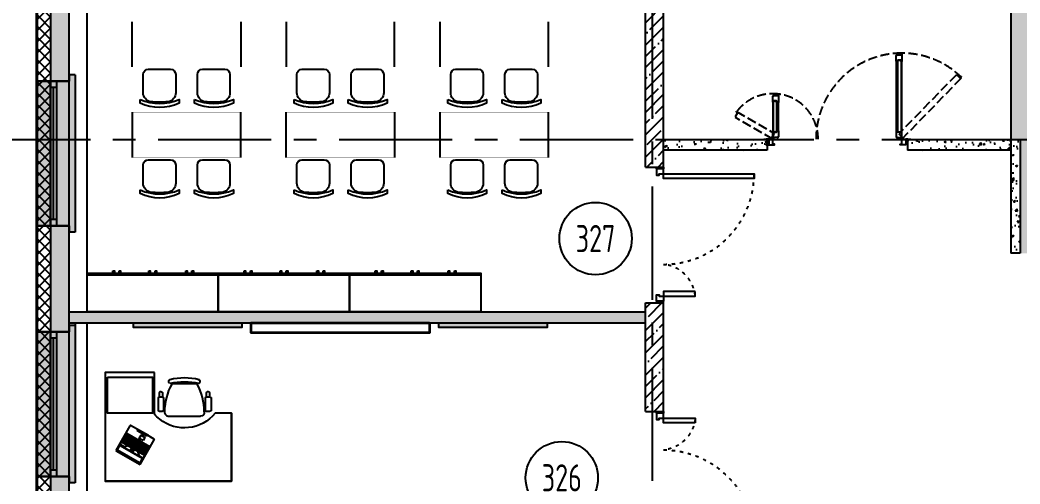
# Model space of a CAD drawing. Header units: millimetres. Extents: x -9318 to 9016603, y 0 to 838141.
# Drawn here: x 69740 to 80797, y 407767 to 412892 of the extents above; entities that cross this region are included whole.
import ezdxf
from ezdxf import colors
from ezdxf.entities.mleader import LeaderData, LeaderLine
from ezdxf.enums import TextEntityAlignment as Align
from ezdxf.math import Vec2, Vec3

# ---------------------------------------------------------------- set-up
doc = ezdxf.new("R2010")
doc.units = ezdxf.units.MM
for name, pattern in [('ACAD_ISO03W100', [30, 12, -18]), ('CENTER', [2, 1.25, -0.25, 0.25, -0.25]), ('ГОСТ 2.303 4', [7, 5, -2, 0])]:
    doc.linetypes.add(name, pattern=pattern)
doc.layers.add('АР_Номер помещения', color=1, linetype='Continuous', lineweight=25)
doc.layers.add('ТХ_мебель передв', color=250, linetype='Continuous', lineweight=13)
doc.styles.add('ISOCPEUR', font='isocpeur.ttf', dxfattribs={"width": 0.7})
doc.linetypes.add('Ground1', pattern='A,12,[130,ltypeshp.shx,S=3,R=-150,X=0,Y=-2.598],3,[130,ltypeshp.shx,S=3,R=-150,X=0,Y=-2.598],3,[130,ltypeshp.shx,S=3,R=-150,X=0,Y=-2.598],0', length=18)
doc.linetypes.add('Ground2', pattern='A,12,[130,ltypeshp.shx,S=3,R=-210,X=0,Y=-2.598],3,[130,ltypeshp.shx,S=3,R=-210,X=0,Y=-2.598],3,[130,ltypeshp.shx,S=3,R=-210,X=0,Y=-2.598],0', length=18)
pattern_1 = [(45, (-887755.71, 501612.85), (-123.743687, 123.743687), []), (45, (-887631.97, 501612.85), (-123.743687, 123.743687), [218.75, -43.75, 0, -43.75])]
pattern_2 = [(50, (5759.64, 336407.27), (215.17805, -18.82564), [22.5, -247.5]), (355, (5759.64, 336407.27), (-41.6254, 225.65764), [18, -198]), (100.45144, (5777.57, 336405.7), (173.55265, 206.832), [19.12206, -210.34263]), (46.1842, (5759.64, 336467.27), (320.1724, -49.6558), [33.75, -371.25]), (96.63564, (5786.32, 336463.14), (280.3986, 292.2356), [28.6831, -315.5141]), (351.18416, (5759.64, 336467.27), (280.3986, 292.2356), [27, -297]), (21, (5789.64, 336452.27), (179.07212, -120.78567), [22.5, -247.5]), (326, (5789.64, 336452.27), (72.9946, 217.545), [18, -198]), (71.45144, (5804.56, 336442.2), (252.0667, 96.75935), [19.12206, -210.34263]), (37.5, (5759.64, 336407.274), (3.647957, 99.868156), [0, -195.6, 0, -201, 0, -198.75]), (7.5, (5759.64, 336407.27), (78.92086, 118.32351), [0, -114.6, 0, -191.1, 0, -75.75]), (327.5, (5692.74, 336407.274), (160.14673, -6.76646), [0, -75, 0, -234, 0, -310.5]), (317.5, (5662.74, 336407.27), (174.95585, 30.0315), [0, -97.5, 0, -155.4, 0, -220.5])]

# ---------------------------------------------------------------- blocks, each defined once
blk = doc.blocks.new('Полуторная_на лестницу')
at = {"color": 8}
for points in [[(75, 80), (75, 1080), (125, 1080), (125, 80)], [(1375, 430), (1375, 80), (1425, 80), (1425, 430)]]:
    blk.add_lwpolyline(points, close=True, dxfattribs=at)
for points in [[(0, 0), (0, 80), (20, 80), (20, 0), (0, 0)], [(20, 80), (20, 0), (90, 0), (90, 30), (75, 30), (75, 80), (20, 80)], [(1480, 80), (1480, 0), (1410, 0), (1410, 30), (1425, 30), (1425, 80), (1480, 80)], [(1500, 0), (1500, 80), (1480, 80), (1480, 0), (1500, 0)]]:
    blk.add_lwpolyline(points, dxfattribs=at)
at = {"color": 8, "linetype": 'ACAD_ISO03W100', "ltscale": 3}
for centre, radius, start, end in [((75, 80), 1000, 0, 90), ((1465, 40), 392, 95.9075, 174.0925)]:
    blk.add_arc(centre, radius, start, end, dxfattribs=at)
blk = doc.blocks.new('*U560')
h = blk.add_hatch(color=8)
h.dxf.hatch_style = 1
h.paths.add_polyline_path([(-1670, 210), (70, 210), (70, 140), (0, 140), (0, -220), (-1600, -220), (-1600, 140), (-1670, 140)])
at = {"color": 8}
for p, q in [((-1670, 210), (70, 210)), ((-1670, 210), (-1670, 140)), ((-1670, 140), (-1600, 140)), ((0, 140), (70, 140)), ((70, 210), (70, 140)), ((-1600, 0), (0, 0)), ((-1600, -70), (0, -70)), ((-1530, 0), (-1530, -70)), ((-1530, -35), (-70, -35)), ((-70, 0), (-70, -70)), ((0, -220), (-1600, -220))]:
    blk.add_line(p, q, dxfattribs=at)
at = {"color": 8, "lineweight": 30}
for p, q in [((-1600, 140), (-1600, -220)), ((0, 140), (0, -220))]:
    blk.add_line(p, q, dxfattribs=at)
blk = doc.blocks.new('*U561')
h = blk.add_hatch(color=8)
h.dxf.hatch_style = 1
h.paths.add_polyline_path([(-1670, 210), (70, 210), (70, 140), (0, 140), (0, -220), (-1600, -220), (-1600, 140), (-1670, 140)])
at = {"color": 8}
for p, q in [((-1670, 210), (70, 210)), ((-1670, 210), (-1670, 140)), ((-1670, 140), (-1600, 140)), ((0, 140), (70, 140)), ((70, 210), (70, 140)), ((-1600, 0), (0, 0)), ((-1600, -70), (0, -70)), ((-1530, 0), (-1530, -70)), ((-1530, -35), (-70, -35)), ((-70, 0), (-70, -70)), ((0, -220), (-1600, -220))]:
    blk.add_line(p, q, dxfattribs=at)
at = {"color": 8, "lineweight": 30}
for p, q in [((-1600, 140), (-1600, -220)), ((0, 140), (0, -220))]:
    blk.add_line(p, q, dxfattribs=at)
blk = doc.blocks.new('_DotSmall')
at = {"color": 8, "linetype": 'ByBlock', "const_width": 0.5}
blk.add_lwpolyline([(-0.0625, 0, 1), (0.0625, 0, 1)], format="xyb", close=True, dxfattribs=at)
blk = doc.blocks.new('*U481')
at = {"layer": 'АР_Номер помещения', "color": 8}
blk.add_circle((-14591, 5587), 400, dxfattribs=at)
at = {"color": 8, "style": 'ISOCPEUR', "width": 0.7, "flags": 1}
blk.add_attdef('КАТЕГОРИЯ', (-499, -2092), '', height=250, dxfattribs=at)
at = {"layer": 'АР_Номер помещения', "color": 8, "style": 'ISOCPEUR', "width": 0.7}
blk.add_attdef('НОМЕР_ПОМЕЩЕНИЯ', text='', height=300, dxfattribs=at).set_placement((-14591, 5587), align=Align.MIDDLE_CENTER)
blk = doc.blocks.new('*U482')
at = {"layer": 'АР_Номер помещения', "color": 8}
blk.add_circle((-14536, 5287), 400, dxfattribs=at)
at = {"color": 8, "style": 'ISOCPEUR', "width": 0.7, "flags": 1}
blk.add_attdef('КАТЕГОРИЯ', (-499, -2092), '', height=250, dxfattribs=at)
at = {"layer": 'АР_Номер помещения', "color": 8, "style": 'ISOCPEUR', "width": 0.7}
blk.add_attdef('НОМЕР_ПОМЕЩЕНИЯ', text='', height=300, dxfattribs=at).set_placement((-14536, 5287), align=Align.MIDDLE_CENTER)
blk = doc.blocks.new('*U679')
at = {"color": 8}
for p, q in [((-96, -61), (-861, -61)), ((-863, -125), (-94, -125)), ((-94, -1425), (-410, -1425)), ((-412, -1489), (-96, -1489))]:
    blk.add_line(p, q, dxfattribs=at)
at = {"color": 8, "linetype": 'ГОСТ 2.303 4', "ltscale": 20}
for points in [[(-66, -90), (-60, -84), (-53, -91), (-52, -90), (-54, -88), (-17, -50), (-11, -57), (-15, -61), (-10, -67), (-4, -61), (-684, 601), (-689, 596), (-683, 590), (-679, 595), (-672, 588), (-709, 551), (-712, 553), (-713, 552), (-705, 545), (-711, 539)], [(-241, -1899), (-248, -1895), (-253, -1904), (-254, -1903), (-253, -1901), (-298, -1874), (-303, -1882), (-298, -1885), (-301, -1892), (-308, -1888), (-71, -1478), (-65, -1482), (-59, -1473), (-58, -1474), (-60, -1476), (-14, -1503), (-9, -1495), (-15, -1492), (-11, -1485), (-4, -1489)]]:
    blk.add_lwpolyline(points, close=True, dxfattribs=at)
at = {"color": 8}
for points in [[(60, -12), (60, -80), (52, -80), (52, -63), (6, -63), (6, -66), (4, -66), (4, -56), (-4, -56), (-4, 12), (0, 12), (0, 4), (-2, 4), (-2, -17), (56, -17), (56, -12)], [(-953, -69), (-953, -61), (-861, -61), (-861, -68), (-877, -68), (-877, -104), (-863, -104), (-863, -125), (-929, -125), (-929, -117), (-939, -117), (-939, -115), (-936, -115), (-936, -63), (-945, -63), (-945, -69)], [(-80, -104), (-877, -104), (-877, -68), (-80, -68)], [(-4, -69), (-4, -61), (-96, -61), (-96, -68), (-80, -68), (-80, -104), (-94, -104), (-94, -125), (-28, -125), (-28, -117), (-18, -117), (-18, -115), (-21, -115), (-21, -63), (-12, -63), (-12, -69)], [(-502, -1433), (-502, -1425), (-410, -1425), (-410, -1446), (-426, -1446), (-426, -1482), (-412, -1482), (-412, -1489), (-478, -1489), (-478, -1481), (-488, -1481), (-488, -1479), (-485, -1479), (-485, -1427), (-494, -1427), (-494, -1433)], [(-4, -1481), (-4, -1489), (-96, -1489), (-96, -1482), (-80, -1482), (-80, -1446), (-94, -1446), (-94, -1425), (-28, -1425), (-28, -1433), (-18, -1433), (-18, -1435), (-21, -1435), (-21, -1487), (-12, -1487), (-12, -1481)], [(-426, -1446), (-80, -1446), (-80, -1482), (-426, -1482)], [(60, -1538), (60, -1470), (52, -1470), (52, -1487), (6, -1487), (6, -1484), (4, -1484), (4, -1494), (-4, -1494), (-4, -1562), (0, -1562), (0, -1554), (-2, -1554), (-2, -1533), (56, -1533), (56, -1538)]]:
    blk.add_lwpolyline(points, close=True, dxfattribs=at)
at = {"color": 8, "linetype": 'Ground2'}
blk.add_lwpolyline([(0, 39), (0, 0), (60, 0)], dxfattribs=at)
at = {"color": 8, "linetype": 'Ground1'}
blk.add_lwpolyline([(60, -1550), (0, -1550), (0, -1589)], dxfattribs=at)
at = {"color": 8, "linetype": 'ГОСТ 2.303 4', "ltscale": 20}
for centre, radius, start, end in [((-4, -61), 949, 135.7298, 180.1036), ((-4, -61), 949, 180, 270), ((-4, -1489), 502, 90, 172.6747), ((-4, -1489), 501, 172.6747, 232.6607)]:
    blk.add_arc(centre, radius, start, end, dxfattribs=at)
blk = doc.blocks.new('тумба под доской')
at = {"color": 8}
for points in [[(-1451, -426), (0, -426), (0, 0), (-1451, 0)], [(-1165, -453), (-1149, -453), (-1149, -426), (-1165, -426)], [(-1096, -453), (-1080, -453), (-1080, -426), (-1096, -426)], [(-768, -453), (-752, -453), (-752, -426), (-768, -426)], [(-699, -453), (-683, -453), (-683, -426), (-699, -426)], [(-360, -453), (-344, -453), (-344, -426), (-360, -426)], [(-291, -453), (-275, -453), (-275, -426), (-291, -426)]]:
    blk.add_lwpolyline(points, close=True, dxfattribs=at)
blk.add_lwpolyline([(-1451, -410), (0, -410)], dxfattribs=at)
blk = doc.blocks.new('У018')
at = {"layer": 'ТХ_мебель передв', "color": 8, "ltscale": 100, "const_width": 2}
blk.add_lwpolyline([(94750, 82280), (95250, 82280), (95250, 81080), (94750, 81080)], close=True, dxfattribs=at)
blk = doc.blocks.new('Стул парты')
at = {"color": 8}
for points in [[(-95, -360, -0.36493), (-180, -259), (-180, -58, -0.414078), (-122, 0), (122, 0, -0.414078), (180, -58), (180, -259, -0.36493), (95, -360, -0.041656)], [(-212, -334, 0.203875), (217, -334), (217, -374, -0.227009), (-212, -374)]]:
    blk.add_lwpolyline(points, format="xyb", close=True, dxfattribs=at)
blk = doc.blocks.new('laptop')
at = {"color": 8}
for p, q in [((-150, 325), (-155, 323)), ((-150, 325), (-155, 323)), ((-155, 323), (-155, 10)), ((-155, 323), (-155, 10)), ((-150, 313), (-155, 311)), ((155, 248), (-155, 248)), ((0, 326), (-150, 325)), ((0, 326), (-150, 325)), ((0, 314), (-150, 313)), ((-147, 210), (-147, 234)), ((-143, 309), (-140, 310)), ((-143, 254), (-143, 309)), ((-140, 253), (-143, 254)), ((-140, 310), (140, 310)), ((140, 253), (-140, 253)), ((-137, 244), (-96, 244)), ((-68, 219), (-92, 243)), ((-19, 242), (-21, 242)), ((-21, 242), (-21, 237)), ((-21, 237), (-19, 237)), ((-21, 226), (-21, 220)), ((21, 226), (-21, 226)), ((-19, 237), (-19, 242)), ((-6, 242), (-8, 242)), ((-8, 242), (-8, 237)), ((-8, 237), (-6, 237)), ((-6, 237), (-6, 242)), ((150, 325), (0, 326)), ((150, 325), (0, 326)), ((150, 313), (0, 314)), ((8, 242), (6, 242)), ((6, 242), (6, 237)), ((6, 237), (8, 237)), ((8, 237), (8, 242)), ((21, 242), (19, 242)), ((19, 242), (19, 237)), ((19, 237), (21, 237)), ((21, 237), (21, 242)), ((21, 220), (21, 226)), ((68, 219), (92, 243)), ((96, 244), (137, 244)), ((140, 310), (143, 309)), ((143, 254), (140, 253)), ((143, 309), (143, 254)), ((147, 234), (147, 210)), ((155, 323), (150, 325)), ((155, 323), (150, 325)), ((155, 311), (150, 313)), ((155, 10), (155, 323)), ((155, 10), (155, 323)), ((-147, 210), (-147, 100)), ((147, 210), (-147, 210)), ((-147, 210), (-72, 210)), ((-130, 194), (-147, 194)), ((147, 192), (-147, 192)), ((147, 173), (-147, 173)), ((147, 155), (-147, 155)), ((147, 137), (-147, 137)), ((147, 118), (-147, 118)), ((-138, 192), (-138, 173)), ((-130, 210), (-130, 194)), ((-129, 173), (-129, 155)), ((-128, 210), (-128, 194)), ((76, 194), (-128, 194)), ((-123, 155), (-123, 137)), ((-123, 118), (-123, 100)), ((-119, 192), (-119, 173)), ((-114, 137), (-114, 118)), ((-111, 210), (-111, 194)), ((-110, 173), (-110, 155)), ((-103, 155), (-103, 137)), ((-99, 192), (-99, 173)), ((-98, 118), (-98, 100)), ((-94, 210), (-94, 194)), ((-94, 137), (-94, 118)), ((-90, 173), (-90, 155)), ((-84, 155), (-84, 137)), ((-80, 192), (-80, 173)), ((-77, 210), (-77, 194)), ((-75, 137), (-75, 118)), ((-74, 118), (-74, 100)), ((-71, 173), (-71, 155)), ((-64, 155), (-64, 137)), ((-60, 210), (-60, 194)), ((-60, 192), (-60, 173)), ((-55, 137), (-55, 118)), ((-55, 118), (-55, 100)), ((-51, 173), (-51, 155)), ((-45, 155), (-45, 137)), ((-43, 210), (-43, 194)), ((-41, 192), (-41, 173)), ((-36, 137), (-36, 118)), ((-32, 173), (-32, 155)), ((-26, 210), (-26, 194)), ((-25, 155), (-25, 137)), ((-21, 220), (21, 220)), ((-21, 192), (-21, 173)), ((-16, 137), (-16, 118)), ((-12, 173), (-12, 155)), ((-9, 210), (-9, 194)), ((-6, 155), (-6, 137)), ((-2, 192), (-2, 173)), ((3, 137), (3, 118)), ((7, 173), (7, 155)), ((8, 210), (8, 194)), ((9, 118), (9, 100)), ((14, 155), (14, 137)), ((18, 192), (18, 173)), ((23, 137), (23, 118)), ((25, 210), (25, 194)), ((27, 173), (27, 155)), ((29, 118), (29, 100)), ((33, 155), (33, 137)), ((37, 192), (37, 173)), ((42, 210), (42, 194)), ((42, 137), (42, 118)), ((46, 173), (46, 155)), ((48, 118), (48, 100)), ((53, 155), (53, 137)), ((57, 192), (57, 173)), ((59, 210), (59, 194)), ((62, 137), (62, 118)), ((66, 173), (66, 155)), ((68, 118), (68, 100)), ((69, 210), (69, 211)), ((69, 210), (69, 211)), ((147, 210), (69, 210)), ((72, 155), (72, 137)), ((76, 210), (76, 194)), ((76, 192), (76, 173)), ((79, 210), (79, 194)), ((147, 194), (79, 194)), ((81, 137), (81, 118)), ((85, 173), (85, 155)), ((87, 118), (87, 100)), ((90, 118), (90, 100)), ((92, 155), (92, 137)), ((96, 210), (96, 194)), ((96, 192), (96, 173)), ((105, 173), (105, 155)), ((109, 137), (109, 100)), ((113, 210), (113, 194)), ((129, 192), (129, 100)), ((130, 210), (130, 194)), ((147, 210), (147, 100)), ((-155, 10), (-155, 8)), ((-155, 8), (-152, 5)), ((-152, 5), (-150, 5)), ((-150, 5), (0, 0)), ((147, 100), (-147, 100)), ((-59, 14), (-59, 1)), ((59, 14), (-59, 14)), ((-59, 1), (-59, 14)), ((-59, 14), (59, 14)), ((0, 0), (150, 5)), ((59, 1), (59, 14)), ((59, 14), (59, 1)), ((150, 5), (153, 6)), ((153, 6), (155, 8)), ((155, 8), (155, 10))]:
    blk.add_line(p, q, dxfattribs=at)
blk.add_lwpolyline([(-52, 79), (-4, 79), (-4, 39), (-52, 39)], close=True, dxfattribs=at)
for centre, radius, start, end in [((-137, 234), 10, 90, 180), ((-96, 239), 5, 45, 90), ((96, 239), 5, 90, 135), ((137, 234), 10, 0, 90), ((-72, 215), 5, 270, 45), ((72, 215), 5, 135, 236.1175), ((-150, 10), 5, 180, 266.4167), ((0, 2405), 2405, 266.4167, 273.5833), ((150, 10), 5, 273.5833, 0)]:
    blk.add_arc(centre, radius, start, end, dxfattribs=at)
blk = doc.blocks.new('мваи')
at = {"color": 8}
for points in [[(95699, 222916), (95154, 222916), (95154, 221715), (96551, 221715), (96551, 222466), (96371, 222466)], [(95699, 222456), (95699, 222916)], [(95752, 222694), (95752, 222646)], [(95789, 222694), (95789, 222646)], [(96271, 222694), (96271, 222646)], [(96308, 222694), (96308, 222646)], [(95741, 222641), (95741, 222493)], [(95800, 222641), (95800, 222493)], [(96260, 222641), (96260, 222493)], [(96324, 222641), (96324, 222493)], [(96551, 222466), (96551, 221715), (95154, 221715)]]:
    blk.add_lwpolyline(points, dxfattribs=at)
blk.add_lwpolyline([(95180, 222864), (95678, 222864), (95678, 222466), (95180, 222466)], close=True, dxfattribs=at)
blk.add_lwpolyline([(96250, 222482, 0.127479), (96170, 222789, 0.028308), (95890, 222789, 0.127479), (95810, 222482, 0.416667), (95858, 222435), (96207, 222435)], format="xyb", dxfattribs=at)
for centre, radius, start, end in [((96030, 222190), 667, 75.9812, 104.0188), ((96030, 221982), 829, 78.7648, 101.2352)]:
    blk.add_arc(centre, radius, start, end, dxfattribs=at)
for points in [[(95868, 222795), (95858, 222800), (95852, 222821), (95863, 222832)], [(95863, 222832), (95863, 222837), (95868, 222837), (95868, 222837)], [(96191, 222837), (96202, 222832), (96207, 222816), (96197, 222800)], [(96197, 222800), (96197, 222800), (96197, 222795), (96191, 222795)], [(95752, 222694), (95757, 222705), (95768, 222710), (95778, 222705)], [(95778, 222705), (95784, 222699), (95784, 222699), (95789, 222694)], [(96271, 222694), (96276, 222705), (96292, 222710), (96302, 222705)], [(96302, 222705), (96302, 222699), (96308, 222699), (96308, 222694)], [(95741, 222641), (95757, 222652), (95778, 222652), (95800, 222641)], [(96260, 222641), (96281, 222652), (96302, 222652), (96324, 222641)], [(95800, 222493), (95778, 222482), (95757, 222482), (95741, 222493)], [(96371, 222466), (96218, 222281), (95942, 222249), (95757, 222403)], [(96250, 222482), (96255, 222456), (96234, 222435), (96207, 222435)], [(96324, 222493), (96302, 222482), (96281, 222482), (96260, 222493)], [(95757, 222403), (95736, 222419), (95715, 222435), (95699, 222456)]]:
    blk.add_open_spline(points, degree=3, dxfattribs=at)
at = {"color": 8, "rotation": 150}
blk.add_blockref('laptop', (95567, 222259), dxfattribs=at)

msp = doc.modelspace()

# ---------------------------------------------------------------- hatches: boundary and pattern name
at = {"ltscale": 100}
h = msp.add_hatch(dxfattribs=at)
h.set_pattern_fill('ANSI35', color=256, scale=700)
h.set_pattern_definition(pattern_1)
h.paths.add_polyline_path([(115197.1, 423057.96), (80697.1, 423057.96), (80697.1, 419092.96), (80697.1, 418892.96), (80697.1, 411572.96), (80797.1, 411572.96), (80797.1, 410315.44), (80997.1, 410315.44), (80997.1, 411272.96), (84752.1, 411272.96), (84752.1, 410090.44), (84952.1, 410090.44), (84952.1, 411272.96), (95649.1, 411272.96), (95649.1, 411572.96), (80997.1, 411572.96), (80997.1, 422757.96), (115197.1, 422757.96)])
h = msp.add_hatch(dxfattribs=at)
h.set_pattern_fill('ANSI37', color=256, scale=700)
h.set_pattern_definition([(45, (-881264.54, 440766.49), (-61.871843, 61.871843), []), (135, (-881264.54, 440766.49), (-61.871843, -61.871843), [])])
h.paths.add_polyline_path([(63732.07, 401222.96), (70082.1, 401222.96), (70082.1, 418452.96), (63081.91, 418452.96), (63081.91, 420172.96), (62931.91, 420172.96), (62931.91, 418302.96), (69932.1, 418302.96), (69932.1, 401372.96), (63582.07, 401372.96), (63582.1, 391362.96), (76982.1, 391362.96), (76982.1, 397712.96), (85102.1, 397712.96), (85102.1, 402902.96), (93369.48, 402902.96), (93369.48, 402652.96), (93519.48, 402652.96), (93519.48, 403052.96), (84952.1, 403052.96), (84952.1, 397862.96), (76832.1, 397862.96), (76832.1, 391512.96), (63732.1, 391512.96)])
h = msp.add_hatch(dxfattribs=at)
h.set_pattern_fill('ANSI35', color=256, scale=700)
h.set_pattern_definition([(45, (-874914.5, 467326.55), (-123.743687, 123.743687), []), (45, (-874790.76, 467326.55), (-123.743687, 123.743687), [218.75, -43.75, 0, -43.75])])
h.paths.add_polyline_path([(70282.1, 418892.96), (76657.1, 418892.96), (76657.1, 411267.96), (76857.1, 411267.96), (76857.1, 418892.96), (80697.1, 418892.96), (80697.1, 419092.96), (70082.1, 419092.96), (70082.09, 418892.96), (70282.09, 418892.96)])
h = msp.add_hatch(dxfattribs=at)
h.set_pattern_fill('ANSI35', color=256, scale=700)
h.set_pattern_definition(pattern_1)
h.paths.add_polyline_path([(70282.04, 418892.96), (70082.04, 418892.96), (70082.04, 401222.96), (63732.1, 401222.96), (63732.1, 401022.96), (63932.1, 401022.96), (70082.1, 401022.96), (70082.1, 399868.99), (70382.1, 399868.99), (70382.1, 401222.96), (70282.1, 401222.96)])
h = msp.add_hatch(dxfattribs=at)
h.set_pattern_fill('AR-CONC', color=256, scale=30)
h.set_pattern_definition(pattern_2)
h.paths.add_polyline_path([(76857.1, 411452.95), (76857.1, 411572.95), (76857.1, 411572.95), (76857.1, 411452.95), (78001.98, 411452.95), (78002.22, 411572.95), (76857.1, 411572.95)])
h = msp.add_hatch(dxfattribs=at)
h.set_pattern_fill('AR-CONC', color=256, scale=30)
h.set_pattern_definition(pattern_2)
h.paths.add_polyline_path([(79552.1, 411452.95), (79552.1, 411572.95), (79552.1, 411572.95), (79552.1, 411452.95), (80696.98, 411452.95), (80697.22, 411572.95), (79552.1, 411572.95)])
h = msp.add_hatch(dxfattribs=at)
h.set_pattern_fill('AR-CONC', color=256, scale=30)
h.set_pattern_definition(pattern_2)
h.paths.add_polyline_path([(80697.1, 411572.96), (80797.1, 411572.96), (80797.1, 410315.44), (80697.1, 410315.44)])
h = msp.add_hatch(dxfattribs=at)
h.set_pattern_fill('ANSI35', color=256, scale=700)
h.set_pattern_definition([(45, (-897545.71, 507127.85), (-123.743687, 123.743687), []), (45, (-897421.97, 507127.85), (-123.743687, 123.743687), [218.75, -43.75, 0, -43.75])])
h.paths.add_polyline_path([(76857.1, 409767.96), (76657.1, 409767.96), (76657.1, 408567.96), (76857.1, 408567.96)])
h = msp.add_hatch(dxfattribs=at)
h.set_pattern_fill('AR-CONC', color=256, scale=30)
h.set_pattern_definition(pattern_2)
h.paths.add_polyline_path([(76657.13, 409667.96), (70282.1, 409667.96), (70282.1, 409547.96), (76657.07, 409547.96)])
h = msp.add_hatch(color=256)
h.dxf.hatch_style = 1
h.paths.add_polyline_path([(70994.72, 409547.92), (70994.72, 409494.98), (72194.72, 409494.98), (72194.72, 409547.92)])
h = msp.add_hatch(color=256)
h.dxf.hatch_style = 1
h.paths.add_polyline_path([(75568.21, 409494.97), (75568.21, 409547.91), (74369.47, 409547.91), (74369.47, 409494.97)])

# ---------------------------------------------------------------- linework, layer by layer
at = {"linetype": 'CENTER', "ltscale": 1000}
for p, q in [((70082.1, 389801.69), (70082.1, 423685.62)), ((76732.1, 389801.69), (76732.1, 419184.22)), ((51268.34, 411572.96), (134865.51, 411572.96))]:
    msp.add_line(p, q, dxfattribs=at)
at = {"ltscale": 100}
for p, q in [((70082.1, 401222.96), (70082.1, 419092.96)), ((70282.1, 401222.96), (70282.1, 418892.96)), ((76657.1, 411267.96), (76657.1, 418892.96)), ((76857.1, 411267.96), (76857.1, 418892.96)), ((80697.1, 418892.96), (80697.1, 411572.96)), ((69922.1, 401382.96), (69922.1, 418292.96)), ((69932.1, 401372.96), (69932.1, 418302.96)), ((70482.1, 409667.96), (70482.1, 418373.35)), ((78002.1, 411572.96), (78002.1, 411452.95)), ((79552.1, 411572.95), (79552.1, 411452.95)), ((80697.1, 411572.96), (80797.1, 411572.96)), ((80697.1, 411572.96), (80697.1, 410315.44)), ((80797.1, 411572.96), (80797.1, 410315.44)), ((76657.1, 411267.96), (76857.1, 411267.96)), ((80797.1, 410315.44), (80697.1, 410315.44)), ((76657.1, 408567.96), (76657.1, 409767.96)), ((76657.1, 409767.96), (76857.1, 409767.96)), ((76857.1, 408567.96), (76857.1, 409767.96)), ((70352.12, 409517.91), (70352.12, 409547.91)), ((70482.1, 401222.96), (70482.1, 409547.96)), ((76657.1, 408567.96), (76857.1, 408567.96))]:
    msp.add_line(p, q, dxfattribs=at)
for p, q in [((70982.1, 412373.53), (70982.1, 412873.53)), ((72182.1, 412873.53), (72182.1, 412373.53)), ((72682.1, 412873.53), (72682.1, 412373.53)), ((73882.1, 412373.53), (73882.1, 412873.53)), ((74382.1, 412873.53), (74382.1, 412373.53)), ((75582.1, 412373.53), (75582.1, 412873.53)), ((70982.1, 411873.53), (70982.1, 411373.53)), ((72182.1, 411373.53), (72182.1, 411873.53)), ((72682.1, 411373.53), (72682.1, 411873.53)), ((73882.1, 411873.53), (73882.1, 411373.53)), ((74382.1, 411873.53), (74382.1, 411373.53)), ((75582.1, 411373.53), (75582.1, 411873.53))]:
    msp.add_line(p, q)
for points in [[(76857.1, 411572.95), (78002.1, 411572.95)], [(79552.1, 411572.95), (80697.1, 411572.95)], [(78002.1, 411452.95), (76857.1, 411452.95)], [(80697.1, 411452.95), (79552.1, 411452.95)], [(70282.1, 409667.96), (76657.1, 409667.96)], [(70282.1, 409547.96), (76657.1, 409547.96)]]:
    msp.add_lwpolyline(points, dxfattribs=at)
for points in [[(72194.72, 409547.92), (72194.72, 409494.98), (70994.72, 409494.98), (70994.72, 409547.92)], [(75568.21, 409547.91), (75568.21, 409494.97), (74369.47, 409494.97), (74369.47, 409547.91)]]:
    msp.add_lwpolyline(points, close=True)
at = {"lineweight": 35}
msp.add_lwpolyline([(74269.47, 409547.91), (74269.47, 409436.66), (72294.73, 409436.66), (72294.72, 409547.91)], close=True, dxfattribs=at)

# ---------------------------------------------------------------- block references
for name, p, rotation in [('У018', (153262.29, 317623.47), 90.0000000000084), ('У018', (154962.29, 317623.47), 90.0000000000084), ('У018', (156662.29, 317623.47), 90.0000000000084), ('*U679', (79552.1, 411572.96), 270), ('*U561', (70142.1, 410617.96), 270), ('У018', (153262.29, 316623.47), 90.0000000000084), ('У018', (154962.29, 316623.47), 90.0000000000084), ('У018', (156662.29, 316623.47), 90.0000000000084), ('Полуторная_на лестницу', (76777.1, 411267.96), 270), ('*U560', (70142.1, 407847.96), 270)]:
    msp.add_blockref(name, p, dxfattribs=dict(rotation=rotation))
for name, p in [('Стул парты', (71282.1, 412348.53)), ('Стул парты', (71882.1, 412348.53)), ('Стул парты', (72982.1, 412348.53)), ('Стул парты', (73582.1, 412348.53)), ('Стул парты', (74682.1, 412348.53)), ('Стул парты', (75282.1, 412348.53)), ('Стул парты', (71282.1, 411348.53)), ('Стул парты', (71882.1, 411348.53)), ('Стул парты', (72982.1, 411348.53)), ('Стул парты', (73582.1, 411348.53)), ('Стул парты', (74682.1, 411348.53)), ('Стул парты', (75282.1, 411348.53)), ('мваи', (-24471.58, 186081.64))]:
    msp.add_blockref(name, p)
ref = msp.add_blockref('*U481', (90695.28, 404890.97))
ref.add_attrib('НОМЕР_ПОМЕЩЕНИЯ', '327', dxfattribs={"layer": 'АР_Номер помещения', "color": 8, "height": 300, "style": 'ISOCPEUR', "width": 0.7}).set_placement((76104.03, 410478.13), align=Align.MIDDLE_CENTER)
at = {"xscale": -1}
for name, p, rotation in [('тумба под доской', (71932.71, 409667.91), 180), ('тумба под доской', (73383.33, 409667.91), 180), ('тумба под доской', (74833.94, 409667.91), 180), ('Полуторная_на лестницу', (76777.1, 407067.96), 270)]:
    msp.add_blockref(name, p, dxfattribs=dict(at, rotation=rotation))
ref = msp.add_blockref('*U482', (90267.1, 402548.4))
ref.add_attrib('НОМЕР_ПОМЕЩЕНИЯ', '326', dxfattribs={"layer": 'АР_Номер помещения', "color": 8, "height": 300, "style": 'ISOCPEUR', "width": 0.7}).set_placement((75731.08, 407834.94), align=Align.MIDDLE_CENTER)

# ---------------------------------------------------------------- leaders
ml = msp.add_multileader_mtext('Standard')
ml.set_content('+13,200', color=8, style='ISOCPEUR')
ml.set_leader_properties(color=8, linetype='Continuous', lineweight=-1)
ml.set_arrow_properties(name='DOTSMALL')
ml.build(insert=Vec2(0, 0))
ml.multileader.update_dxf_attribs({"has_text_frame": 1, "text_left_attachment_type": 4, "text_right_attachment_type": 4, "dogleg_length": 100, "arrow_head_size": 180})
ctx = ml.context
ctx.base_point, ctx.char_height, ctx.arrow_head_size, ctx.landing_gap_size, ctx.plane_origin = Vec3(93068.63, 826103.47), 250, 180, 50, Vec3(90907.41, 825512.23)
ctx.left_attachment, ctx.right_attachment = 4, 4
notes = []
notes.append((ctx, [(0, (0, 0, 0), (0, 0), (1, 0), 1, [])]))
ctx.mtext.insert, ctx.mtext.width, ctx.mtext.line_spacing_style, ctx.mtext.flow_direction = Vec3(93118.63, 826436.81), 852.697, 2, 5
ml = msp.add_multileader_mtext('Standard')
ml.set_content('+11,550', color=8, style='ISOCPEUR')
ml.set_leader_properties(color=8, linetype='Continuous', lineweight=-1)
ml.set_arrow_properties(name='DOTSMALL')
ml.build(insert=Vec2(0, 0))
ml.multileader.update_dxf_attribs({"has_text_frame": 1, "text_left_attachment_type": 4, "text_right_attachment_type": 4, "dogleg_length": 100, "arrow_head_size": 180})
ctx = ml.context
ctx.base_point, ctx.char_height, ctx.arrow_head_size, ctx.landing_gap_size, ctx.plane_origin = Vec3(88068.63, 825358.47), 250, 180, 50, Vec3(85907.41, 824767.23)
ctx.left_attachment, ctx.right_attachment = 4, 4
notes.append((ctx, [(0, (0, 0, 0), (0, 0), (1, 0), 1, [])]))
ctx.mtext.insert, ctx.mtext.width, ctx.mtext.line_spacing_style, ctx.mtext.flow_direction = Vec3(88118.63, 825691.81), 852.697, 2, 5
ml = msp.add_multileader_mtext('Standard')
ml.set_content('+13,700', color=8, style='ISOCPEUR')
ml.set_leader_properties(color=8, linetype='Continuous', lineweight=-1)
ml.set_arrow_properties(name='DOTSMALL')
ml.build(insert=Vec2(0, 0))
ml.multileader.update_dxf_attribs({"has_text_frame": 1, "text_left_attachment_type": 4, "text_right_attachment_type": 4, "dogleg_length": 100, "arrow_head_size": 180})
ctx = ml.context
ctx.base_point, ctx.char_height, ctx.arrow_head_size, ctx.landing_gap_size, ctx.plane_origin = Vec3(118053.07, 658154.33), 250, 180, 50, Vec3(117803.7, 657493.51)
ctx.left_attachment, ctx.right_attachment = 4, 4
notes.append((ctx, [(0, (0, 0, 0), (0, 0), (1, 0), 1, [])]))
ctx.mtext.insert, ctx.mtext.width, ctx.mtext.line_spacing_style, ctx.mtext.flow_direction = Vec3(118103.07, 658487.66), 852.697, 2, 5
ml = msp.add_multileader_mtext('Standard')
ml.set_content('+13,700', color=8, style='ISOCPEUR')
ml.set_leader_properties(color=8, linetype='Continuous', lineweight=-1)
ml.set_arrow_properties(name='DOTSMALL')
ml.build(insert=Vec2(0, 0))
ml.multileader.update_dxf_attribs({"has_text_frame": 1, "text_left_attachment_type": 4, "text_right_attachment_type": 4, "dogleg_length": 100, "arrow_head_size": 180})
ctx = ml.context
ctx.base_point, ctx.char_height, ctx.arrow_head_size, ctx.landing_gap_size, ctx.plane_origin = Vec3(79585.57, 658000.47), 250, 180, 50, Vec3(77424.36, 657409.23)
ctx.left_attachment, ctx.right_attachment = 4, 4
notes.append((ctx, [(0, (0, 0, 0), (0, 0), (1, 0), 1, [])]))
ctx.mtext.insert, ctx.mtext.width, ctx.mtext.line_spacing_style, ctx.mtext.flow_direction = Vec3(79635.57, 658333.81), 852.697, 2, 5
ml = msp.add_multileader_mtext('Standard')
ml.set_content('+15,850', color=8, style='ISOCPEUR')
ml.set_leader_properties(color=8, linetype='Continuous', lineweight=-1)
ml.set_arrow_properties(name='DOTSMALL')
ml.build(insert=Vec2(0, 0))
ml.multileader.update_dxf_attribs({"has_text_frame": 1, "text_left_attachment_type": 4, "text_right_attachment_type": 4, "dogleg_length": 100, "arrow_head_size": 180})
ctx = ml.context
ctx.base_point, ctx.char_height, ctx.arrow_head_size, ctx.landing_gap_size, ctx.plane_origin = Vec3(78411.29, 652860.4), 250, 180, 50, Vec3(78329.9, 651149.71)
ctx.left_attachment, ctx.right_attachment = 4, 4
notes.append((ctx, [(0, (0, 0, 0), (0, 0), (1, 0), 1, [])]))
ctx.mtext.insert, ctx.mtext.width, ctx.mtext.defined_height, ctx.mtext.line_spacing_style, ctx.mtext.flow_direction = Vec3(78461.29, 653193.74), 696.0353, 776.46, 2, 5
ml = msp.add_multileader_mtext('Standard')
ml.set_content('+15,850', color=8, style='ISOCPEUR')
ml.set_leader_properties(color=8, linetype='Continuous', lineweight=-1)
ml.set_arrow_properties(name='DOTSMALL')
ml.build(insert=Vec2(0, 0))
ml.multileader.update_dxf_attribs({"has_text_frame": 1, "text_left_attachment_type": 4, "text_right_attachment_type": 4, "dogleg_length": 100, "arrow_head_size": 180})
ctx = ml.context
ctx.base_point, ctx.char_height, ctx.arrow_head_size, ctx.landing_gap_size, ctx.plane_origin = Vec3(116043.29, 652621.27), 250, 180, 50, Vec3(116522.41, 649668.82)
ctx.left_attachment, ctx.right_attachment = 4, 4
notes.append((ctx, [(0, (0, 0, 0), (0, 0), (1, 0), 1, [])]))
ctx.mtext.insert, ctx.mtext.width, ctx.mtext.line_spacing_style, ctx.mtext.flow_direction = Vec3(116093.29, 652954.61), 852.697, 2, 5
ml = msp.add_multileader_mtext('Standard')
ml.set_content('+9,800', color=8, style='ISOCPEUR')
ml.set_leader_properties(color=8, linetype='Continuous', lineweight=-1)
ml.set_arrow_properties(name='DOTSMALL')
ml.build(insert=Vec2(0, 0))
ml.multileader.update_dxf_attribs({"has_text_frame": 1, "text_left_attachment_type": 4, "text_right_attachment_type": 4, "dogleg_length": 100, "arrow_head_size": 180})
ctx = ml.context
ctx.base_point, ctx.char_height, ctx.arrow_head_size, ctx.landing_gap_size, ctx.plane_origin = Vec3(118053.07, 538154.33), 250, 180, 50, Vec3(117803.7, 537493.51)
ctx.left_attachment, ctx.right_attachment = 4, 4
notes.append((ctx, [(0, (0, 0, 0), (0, 0), (1, 0), 1, [])]))
ctx.mtext.insert, ctx.mtext.width, ctx.mtext.line_spacing_style, ctx.mtext.flow_direction = Vec3(118103.07, 538487.66), 852.697, 2, 5
ml = msp.add_multileader_mtext('Standard')
ml.set_content('+9,800', color=8, style='ISOCPEUR')
ml.set_leader_properties(color=8, linetype='Continuous', lineweight=-1)
ml.set_arrow_properties(name='DOTSMALL')
ml.build(insert=Vec2(0, 0))
ml.multileader.update_dxf_attribs({"has_text_frame": 1, "text_left_attachment_type": 4, "text_right_attachment_type": 4, "dogleg_length": 100, "arrow_head_size": 180})
ctx = ml.context
ctx.base_point, ctx.char_height, ctx.arrow_head_size, ctx.landing_gap_size, ctx.plane_origin = Vec3(79585.57, 538000.47), 250, 180, 50, Vec3(77424.36, 537409.23)
ctx.left_attachment, ctx.right_attachment = 4, 4
notes.append((ctx, [(0, (0, 0, 0), (0, 0), (1, 0), 1, [])]))
ctx.mtext.insert, ctx.mtext.width, ctx.mtext.line_spacing_style, ctx.mtext.flow_direction = Vec3(79635.57, 538333.81), 852.697, 2, 5
ml = msp.add_multileader_mtext('Standard')
ml.set_content('+11,750', color=8, style='ISOCPEUR')
ml.set_leader_properties(color=8, linetype='Continuous', lineweight=-1)
ml.set_arrow_properties(name='DOTSMALL')
ml.build(insert=Vec2(0, 0))
ml.multileader.update_dxf_attribs({"has_text_frame": 1, "text_left_attachment_type": 4, "text_right_attachment_type": 4, "dogleg_length": 100, "arrow_head_size": 180})
ctx = ml.context
ctx.base_point, ctx.char_height, ctx.arrow_head_size, ctx.landing_gap_size, ctx.plane_origin = Vec3(78411.29, 532860.4), 250, 180, 50, Vec3(78329.9, 531149.71)
ctx.left_attachment, ctx.right_attachment = 4, 4
notes.append((ctx, [(0, (0, 0, 0), (0, 0), (1, 0), 1, [])]))
ctx.mtext.insert, ctx.mtext.width, ctx.mtext.defined_height, ctx.mtext.line_spacing_style, ctx.mtext.flow_direction = Vec3(78461.29, 533193.74), 696.0353, 776.46, 2, 5
ml = msp.add_multileader_mtext('Standard')
ml.set_content('+11,750', color=8, style='ISOCPEUR')
ml.set_leader_properties(color=8, linetype='Continuous', lineweight=-1)
ml.set_arrow_properties(name='DOTSMALL')
ml.build(insert=Vec2(0, 0))
ml.multileader.update_dxf_attribs({"has_text_frame": 1, "text_left_attachment_type": 4, "text_right_attachment_type": 4, "dogleg_length": 100, "arrow_head_size": 180})
ctx = ml.context
ctx.base_point, ctx.char_height, ctx.arrow_head_size, ctx.landing_gap_size, ctx.plane_origin = Vec3(116043.29, 532621.27), 250, 180, 50, Vec3(116522.41, 529668.82)
ctx.left_attachment, ctx.right_attachment = 4, 4
notes.append((ctx, [(0, (0, 0, 0), (0, 0), (1, 0), 1, [])]))
ctx.mtext.insert, ctx.mtext.width, ctx.mtext.line_spacing_style, ctx.mtext.flow_direction = Vec3(116093.29, 532954.61), 852.697, 2, 5
ml = msp.add_multileader_mtext('Standard')
ml.set_content('+7,850', color=8, style='ISOCPEUR')
ml.set_leader_properties(color=8, linetype='Continuous', lineweight=-1)
ml.set_arrow_properties(name='DOTSMALL')
ml.build(insert=Vec2(0, 0))
ml.multileader.update_dxf_attribs({"has_text_frame": 1, "text_left_attachment_type": 4, "text_right_attachment_type": 4, "dogleg_length": 100, "arrow_head_size": 180})
ctx = ml.context
ctx.base_point, ctx.char_height, ctx.arrow_head_size, ctx.landing_gap_size, ctx.plane_origin = Vec3(82569.71, 434646.78), 250, 180, 50, Vec3(82488.32, 433379.22)
ctx.left_attachment, ctx.right_attachment = 4, 4
notes.append((ctx, [(0, (0, 0, 0), (0, 0), (1, 0), 1, [])]))
ctx.mtext.insert, ctx.mtext.width, ctx.mtext.line_spacing_style, ctx.mtext.flow_direction = Vec3(82619.71, 434980.11), 595.5678, 2, 5
for ctx, leaders in notes:
    for number, flags, end, landing, length, lines in leaders:
        leader = LeaderData()
        leader.index, (leader.has_last_leader_line, leader.has_dogleg_vector, leader.attachment_direction) = number, flags
        leader.last_leader_point, leader.dogleg_vector, leader.dogleg_length = Vec3(end), Vec3(landing), length
        for number, points, colour, breaks in lines:
            line = LeaderLine()
            line.index, line.vertices, line.color, line.breaks = number, Vec3.list(points), colors.encode_raw_color(colour), breaks
            leader.lines.append(line)
        ctx.leaders.append(leader)

doc.saveas('drawing.dxf')
